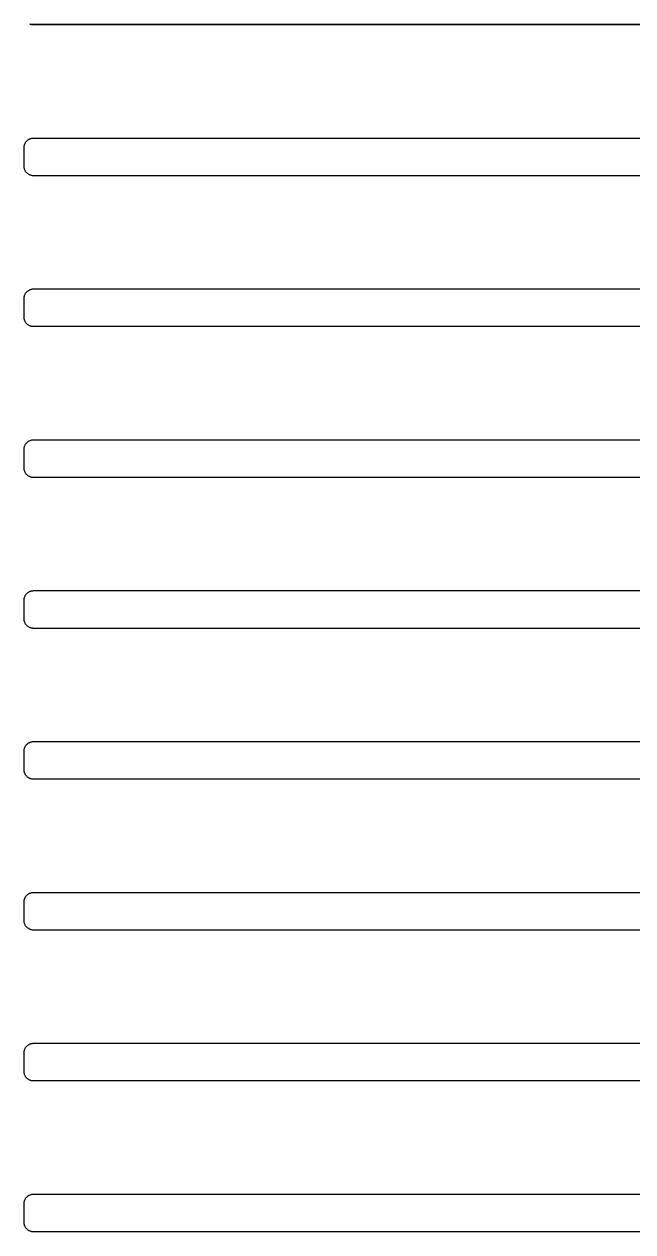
# Model space of a CAD drawing. Header units: metres. Extents: x -163 to 163, y -163 to 163.
# Drawn here: x -44.7 to -25.34, y -44.4 to -5.97 of the extents above; entities that cross this region are included whole.
import ezdxf

# ---------------------------------------------------------------- set-up
doc = ezdxf.new("R2010")
doc.units = ezdxf.units.M

msp = doc.modelspace()

# ---------------------------------------------------------------- linework, layer by layer
for p, q in [((-44.5094, -5.97787), (-44.5161, -5.97498)), ((-44.5161, -5.97498), (-17.2818, -5.97498)), ((-44.4917, -5.98427), (-44.5094, -5.97787)), ((-44.4736, -5.98952), (-44.4917, -5.98427)), ((-44.4552, -5.99364), (-44.4736, -5.98952)), ((-44.4366, -5.99658), (-44.4552, -5.99364)), ((-44.4178, -5.99835), (-44.4366, -5.99658)), ((-44.3989, -5.99895), (-44.4178, -5.99835)), ((-17.3989, -5.99895), (-44.3989, -5.99895)), ((-44.4736, -9.60837), (-44.4552, -9.60426)), ((-44.4552, -9.60426), (-44.4366, -9.60132)), ((-44.4366, -9.60132), (-44.4178, -9.59953)), ((-44.4178, -9.59953), (-44.3989, -9.59895)), ((-44.3989, -9.59895), (-17.3989, -9.59895)), ((-44.6989, -9.89894), (-44.6983, -9.88011)), ((-44.6989, -10.4989), (-44.6989, -9.89894)), ((-44.6983, -9.88011), (-44.6966, -9.86134)), ((-44.6966, -9.86134), (-44.6936, -9.84273)), ((-44.6936, -9.84273), (-44.6895, -9.82434)), ((-44.6895, -9.82434), (-44.6843, -9.80624)), ((-44.6843, -9.80624), (-44.6779, -9.78851)), ((-44.6779, -9.78851), (-44.6704, -9.77121)), ((-44.6704, -9.77121), (-44.6618, -9.75443)), ((-44.6618, -9.75443), (-44.6523, -9.7382)), ((-44.6523, -9.7382), (-44.6416, -9.72261)), ((-44.6416, -9.72261), (-44.6301, -9.70772)), ((-44.6301, -9.70772), (-44.6176, -9.69359)), ((-44.6176, -9.69359), (-44.6043, -9.68025)), ((-44.6043, -9.68025), (-44.5902, -9.66779)), ((-44.5902, -9.66779), (-44.5753, -9.65623)), ((-44.5753, -9.65623), (-44.5597, -9.64565)), ((-44.5597, -9.64565), (-44.5435, -9.63605)), ((-44.5435, -9.63605), (-44.5267, -9.6275)), ((-44.5267, -9.6275), (-44.5094, -9.62001)), ((-44.5094, -9.62001), (-44.4917, -9.61363)), ((-44.4917, -9.61363), (-44.4736, -9.60837)), ((-44.6983, -10.5178), (-44.6989, -10.4989)), ((-44.6966, -10.5365), (-44.6983, -10.5178)), ((-44.6936, -10.5552), (-44.6966, -10.5365)), ((-44.6895, -10.5735), (-44.6936, -10.5552)), ((-44.6843, -10.5916), (-44.6895, -10.5735)), ((-44.6779, -10.6094), (-44.6843, -10.5916)), ((-44.6704, -10.6267), (-44.6779, -10.6094)), ((-44.6618, -10.6435), (-44.6704, -10.6267)), ((-44.6523, -10.6597), (-44.6618, -10.6435)), ((-44.6416, -10.6753), (-44.6523, -10.6597)), ((-44.6301, -10.6902), (-44.6416, -10.6753)), ((-44.6176, -10.7043), (-44.6301, -10.6902)), ((-44.6043, -10.7176), (-44.6176, -10.7043)), ((-44.5902, -10.7301), (-44.6043, -10.7176)), ((-44.5753, -10.7417), (-44.5902, -10.7301)), ((-44.5597, -10.7522), (-44.5753, -10.7417)), ((-44.5435, -10.7618), (-44.5597, -10.7522)), ((-44.5267, -10.7704), (-44.5435, -10.7618)), ((-44.5094, -10.7779), (-44.5267, -10.7704)), ((-44.4917, -10.7843), (-44.5094, -10.7779)), ((-44.4736, -10.7895), (-44.4917, -10.7843)), ((-44.4552, -10.7936), (-44.4736, -10.7895)), ((-44.4366, -10.7966), (-44.4552, -10.7936)), ((-44.4178, -10.7984), (-44.4366, -10.7966)), ((-44.3989, -10.799), (-44.4178, -10.7984)), ((-17.3989, -10.799), (-44.3989, -10.799)), ((-44.6843, -14.6062), (-44.6779, -14.5885)), ((-44.6779, -14.5885), (-44.6704, -14.5712)), ((-44.6704, -14.5712), (-44.6618, -14.5544)), ((-44.6618, -14.5544), (-44.6523, -14.5382)), ((-44.6523, -14.5382), (-44.6416, -14.5226)), ((-44.6416, -14.5226), (-44.6301, -14.5077)), ((-44.6301, -14.5077), (-44.6176, -14.4936)), ((-44.6176, -14.4936), (-44.6043, -14.4803)), ((-44.6043, -14.4803), (-44.5902, -14.4678)), ((-44.5902, -14.4678), (-44.5753, -14.4562)), ((-44.5753, -14.4562), (-44.5597, -14.4456)), ((-44.5597, -14.4456), (-44.5435, -14.4361)), ((-44.5435, -14.4361), (-44.5267, -14.4275)), ((-44.5267, -14.4275), (-44.5094, -14.42)), ((-44.5094, -14.42), (-44.4917, -14.4136)), ((-44.4917, -14.4136), (-44.4736, -14.4084)), ((-44.4736, -14.4084), (-44.4552, -14.4043)), ((-44.4552, -14.4043), (-44.4366, -14.4013)), ((-44.4366, -14.4013), (-44.4178, -14.3995)), ((-44.4178, -14.3995), (-44.3989, -14.3989)), ((-44.3989, -14.3989), (-17.3989, -14.3989)), ((-44.6989, -14.6989), (-44.6983, -14.6801)), ((-44.6989, -15.299), (-44.6989, -14.6989)), ((-44.6983, -14.6801), (-44.6966, -14.6613)), ((-44.6966, -14.6613), (-44.6936, -14.6427)), ((-44.6936, -14.6427), (-44.6895, -14.6243)), ((-44.6895, -14.6243), (-44.6843, -14.6062)), ((-44.6983, -15.3178), (-44.6989, -15.299)), ((-44.6966, -15.3365), (-44.6983, -15.3178)), ((-44.6936, -15.3552), (-44.6966, -15.3365)), ((-44.6895, -15.3736), (-44.6936, -15.3552)), ((-44.6843, -15.3916), (-44.6895, -15.3736)), ((-44.6779, -15.4094), (-44.6843, -15.3916)), ((-44.6704, -15.4267), (-44.6779, -15.4094)), ((-44.6618, -15.4435), (-44.6704, -15.4267)), ((-44.6523, -15.4597), (-44.6618, -15.4435)), ((-44.6416, -15.4753), (-44.6523, -15.4597)), ((-44.6301, -15.4902), (-44.6416, -15.4753)), ((-44.6176, -15.5043), (-44.6301, -15.4902)), ((-44.6043, -15.5176), (-44.6176, -15.5043)), ((-44.5902, -15.5301), (-44.6043, -15.5176)), ((-44.5753, -15.5417), (-44.5902, -15.5301)), ((-44.5597, -15.5522), (-44.5753, -15.5417)), ((-44.5435, -15.5618), (-44.5597, -15.5522)), ((-44.5267, -15.5704), (-44.5435, -15.5618)), ((-44.5094, -15.5779), (-44.5267, -15.5704)), ((-44.4917, -15.5843), (-44.5094, -15.5779)), ((-44.4736, -15.5895), (-44.4917, -15.5843)), ((-44.4552, -15.5936), (-44.4736, -15.5895)), ((-44.4366, -15.5966), (-44.4552, -15.5936)), ((-44.4178, -15.5984), (-44.4366, -15.5966)), ((-44.3989, -15.5989), (-44.4178, -15.5984)), ((-17.3989, -15.5989), (-44.3989, -15.5989)), ((-44.4917, -19.2136), (-44.4736, -19.2084)), ((-44.4736, -19.2084), (-44.4552, -19.2043)), ((-44.4552, -19.2043), (-44.4366, -19.2013)), ((-44.4366, -19.2013), (-44.4178, -19.1995)), ((-44.4178, -19.1995), (-44.3989, -19.1989)), ((-44.3989, -19.1989), (-17.3989, -19.1989)), ((-44.6989, -19.4989), (-44.6983, -19.4801)), ((-44.6989, -20.099), (-44.6989, -19.4989)), ((-44.6983, -19.4801), (-44.6966, -19.4613)), ((-44.6966, -19.4613), (-44.6936, -19.4427)), ((-44.6936, -19.4427), (-44.6895, -19.4243)), ((-44.6895, -19.4243), (-44.6843, -19.4062)), ((-44.6843, -19.4062), (-44.6779, -19.3885)), ((-44.6779, -19.3885), (-44.6704, -19.3712)), ((-44.6704, -19.3712), (-44.6618, -19.3544)), ((-44.6618, -19.3544), (-44.6523, -19.3382)), ((-44.6523, -19.3382), (-44.6416, -19.3226)), ((-44.6416, -19.3226), (-44.6301, -19.3077)), ((-44.6301, -19.3077), (-44.6176, -19.2936)), ((-44.6176, -19.2936), (-44.6043, -19.2803)), ((-44.6043, -19.2803), (-44.5902, -19.2678)), ((-44.5902, -19.2678), (-44.5753, -19.2562)), ((-44.5753, -19.2562), (-44.5597, -19.2457)), ((-44.5597, -19.2457), (-44.5435, -19.2361)), ((-44.5435, -19.2361), (-44.5267, -19.2275)), ((-44.5267, -19.2275), (-44.5094, -19.22)), ((-44.5094, -19.22), (-44.4917, -19.2136)), ((-44.6983, -20.1178), (-44.6989, -20.099)), ((-44.6966, -20.1366), (-44.6983, -20.1178)), ((-44.6936, -20.1552), (-44.6966, -20.1366)), ((-44.6895, -20.1736), (-44.6936, -20.1552)), ((-44.6843, -20.1917), (-44.6895, -20.1736)), ((-44.6779, -20.2094), (-44.6843, -20.1917)), ((-44.6704, -20.2267), (-44.6779, -20.2094)), ((-44.6618, -20.2435), (-44.6704, -20.2267)), ((-44.6523, -20.2597), (-44.6618, -20.2435)), ((-44.6416, -20.2753), (-44.6523, -20.2597)), ((-44.6301, -20.2902), (-44.6416, -20.2753)), ((-44.6176, -20.3043), (-44.6301, -20.2902)), ((-44.6043, -20.3176), (-44.6176, -20.3043)), ((-44.5902, -20.3301), (-44.6043, -20.3176)), ((-44.5753, -20.3416), (-44.5902, -20.3301)), ((-44.5597, -20.3522), (-44.5753, -20.3416)), ((-44.5435, -20.3618), (-44.5597, -20.3522)), ((-44.5267, -20.3704), (-44.5435, -20.3618)), ((-44.5094, -20.3779), (-44.5267, -20.3704)), ((-44.4917, -20.3843), (-44.5094, -20.3779)), ((-44.4736, -20.3895), (-44.4917, -20.3843)), ((-44.4552, -20.3936), (-44.4736, -20.3895)), ((-44.4366, -20.3966), (-44.4552, -20.3936)), ((-44.4178, -20.3984), (-44.4366, -20.3966)), ((-44.3989, -20.3989), (-44.4178, -20.3984)), ((-17.3989, -20.3989), (-44.3989, -20.3989)), ((-44.6895, -24.2243), (-44.6843, -24.2062)), ((-44.6843, -24.2062), (-44.6779, -24.1885)), ((-44.6779, -24.1885), (-44.6704, -24.1712)), ((-44.6704, -24.1712), (-44.6618, -24.1544)), ((-44.6618, -24.1544), (-44.6523, -24.1382)), ((-44.6523, -24.1382), (-44.6416, -24.1226)), ((-44.6416, -24.1226), (-44.6301, -24.1077)), ((-44.6301, -24.1077), (-44.6176, -24.0936)), ((-44.6176, -24.0936), (-44.6043, -24.0803)), ((-44.6043, -24.0803), (-44.5902, -24.0678)), ((-44.5902, -24.0678), (-44.5753, -24.0562)), ((-44.5753, -24.0562), (-44.5597, -24.0457)), ((-44.5597, -24.0457), (-44.5435, -24.0361)), ((-44.5435, -24.0361), (-44.5267, -24.0275)), ((-44.5267, -24.0275), (-44.5094, -24.02)), ((-44.5094, -24.02), (-44.4917, -24.0136)), ((-44.4917, -24.0136), (-44.4736, -24.0084)), ((-44.4736, -24.0084), (-44.4552, -24.0043)), ((-44.4552, -24.0043), (-44.4366, -24.0013)), ((-44.4366, -24.0013), (-44.4178, -23.9995)), ((-44.4178, -23.9995), (-44.3989, -23.9989)), ((-44.3989, -23.9989), (-17.3989, -23.9989)), ((-44.6989, -24.299), (-44.6983, -24.2801)), ((-44.6989, -24.8989), (-44.6989, -24.299)), ((-44.6983, -24.2801), (-44.6966, -24.2614)), ((-44.6966, -24.2614), (-44.6936, -24.2427)), ((-44.6936, -24.2427), (-44.6895, -24.2243)), ((-44.6983, -24.9178), (-44.6989, -24.8989)), ((-44.6966, -24.9366), (-44.6983, -24.9178)), ((-44.6936, -24.9552), (-44.6966, -24.9366)), ((-44.6895, -24.9736), (-44.6936, -24.9552)), ((-44.6843, -24.9917), (-44.6895, -24.9736)), ((-44.6779, -25.0094), (-44.6843, -24.9917)), ((-44.6704, -25.0267), (-44.6779, -25.0094)), ((-44.6618, -25.0435), (-44.6704, -25.0267)), ((-44.6523, -25.0597), (-44.6618, -25.0435)), ((-44.6416, -25.0753), (-44.6523, -25.0597)), ((-44.6301, -25.0902), (-44.6416, -25.0753)), ((-44.6176, -25.1043), (-44.6301, -25.0902)), ((-44.6043, -25.1176), (-44.6176, -25.1043)), ((-44.5902, -25.1301), (-44.6043, -25.1176)), ((-44.5753, -25.1416), (-44.5902, -25.1301)), ((-44.5597, -25.1523), (-44.5753, -25.1416)), ((-44.5435, -25.1618), (-44.5597, -25.1523)), ((-44.5267, -25.1704), (-44.5435, -25.1618)), ((-44.5094, -25.1779), (-44.5267, -25.1704)), ((-44.4917, -25.1843), (-44.5094, -25.1779)), ((-44.4736, -25.1895), (-44.4917, -25.1843)), ((-44.4552, -25.1936), (-44.4736, -25.1895)), ((-44.4366, -25.1966), (-44.4552, -25.1936)), ((-44.4178, -25.1983), (-44.4366, -25.1966)), ((-44.3989, -25.1989), (-44.4178, -25.1983)), ((-17.3989, -25.1989), (-44.3989, -25.1989)), ((-44.5094, -28.82), (-44.4917, -28.8136)), ((-44.4917, -28.8136), (-44.4736, -28.8084)), ((-44.4736, -28.8084), (-44.4552, -28.8043)), ((-44.4552, -28.8043), (-44.4366, -28.8013)), ((-44.4366, -28.8013), (-44.4178, -28.7995)), ((-44.4178, -28.7995), (-44.3989, -28.799)), ((-44.3989, -28.799), (-17.3989, -28.799)), ((-44.6989, -29.099), (-44.6983, -29.0801)), ((-44.6989, -29.6989), (-44.6989, -29.099)), ((-44.6983, -29.0801), (-44.6966, -29.0613)), ((-44.6966, -29.0613), (-44.6936, -29.0427)), ((-44.6936, -29.0427), (-44.6895, -29.0243)), ((-44.6895, -29.0243), (-44.6843, -29.0062)), ((-44.6843, -29.0062), (-44.6779, -28.9885)), ((-44.6779, -28.9885), (-44.6704, -28.9712)), ((-44.6704, -28.9712), (-44.6618, -28.9544)), ((-44.6618, -28.9544), (-44.6523, -28.9382)), ((-44.6523, -28.9382), (-44.6416, -28.9226)), ((-44.6416, -28.9226), (-44.6301, -28.9077)), ((-44.6301, -28.9077), (-44.6176, -28.8936)), ((-44.6176, -28.8936), (-44.6043, -28.8803)), ((-44.6043, -28.8803), (-44.5902, -28.8678)), ((-44.5902, -28.8678), (-44.5753, -28.8562)), ((-44.5753, -28.8562), (-44.5597, -28.8456)), ((-44.5597, -28.8456), (-44.5435, -28.8361)), ((-44.5435, -28.8361), (-44.5267, -28.8275)), ((-44.5267, -28.8275), (-44.5094, -28.82)), ((-44.6983, -29.7178), (-44.6989, -29.6989)), ((-44.6966, -29.7365), (-44.6983, -29.7178)), ((-44.6936, -29.7552), (-44.6966, -29.7365)), ((-44.6895, -29.7736), (-44.6936, -29.7552)), ((-44.6843, -29.7917), (-44.6895, -29.7736)), ((-44.6779, -29.8094), (-44.6843, -29.7917)), ((-44.6704, -29.8267), (-44.6779, -29.8094)), ((-44.6618, -29.8435), (-44.6704, -29.8267)), ((-44.6523, -29.8597), (-44.6618, -29.8435)), ((-44.6416, -29.8753), (-44.6523, -29.8597)), ((-44.6301, -29.8902), (-44.6416, -29.8753)), ((-44.6176, -29.9043), (-44.6301, -29.8902)), ((-44.6043, -29.9176), (-44.6176, -29.9043)), ((-44.5902, -29.9301), (-44.6043, -29.9176)), ((-44.5753, -29.9417), (-44.5902, -29.9301)), ((-44.5597, -29.9522), (-44.5753, -29.9417)), ((-44.5435, -29.9618), (-44.5597, -29.9522)), ((-44.5267, -29.9704), (-44.5435, -29.9618)), ((-44.5094, -29.9779), (-44.5267, -29.9704)), ((-44.4917, -29.9843), (-44.5094, -29.9779)), ((-44.4736, -29.9895), (-44.4917, -29.9843)), ((-44.4552, -29.9936), (-44.4736, -29.9895)), ((-44.4366, -29.9966), (-44.4552, -29.9936)), ((-44.4178, -29.9984), (-44.4366, -29.9966)), ((-44.3989, -29.9989), (-44.4178, -29.9984)), ((-17.3989, -29.9989), (-44.3989, -29.9989)), ((-44.6895, -33.8243), (-44.6843, -33.8062)), ((-44.6843, -33.8062), (-44.6779, -33.7885)), ((-44.6779, -33.7885), (-44.6704, -33.7712)), ((-44.6704, -33.7712), (-44.6618, -33.7544)), ((-44.6618, -33.7544), (-44.6523, -33.7382)), ((-44.6523, -33.7382), (-44.6416, -33.7226)), ((-44.6416, -33.7226), (-44.6301, -33.7077)), ((-44.6301, -33.7077), (-44.6176, -33.6936)), ((-44.6176, -33.6936), (-44.6043, -33.6803)), ((-44.6043, -33.6803), (-44.5902, -33.6678)), ((-44.5902, -33.6678), (-44.5753, -33.6562)), ((-44.5753, -33.6562), (-44.5597, -33.6456)), ((-44.5597, -33.6456), (-44.5435, -33.6361)), ((-44.5435, -33.6361), (-44.5267, -33.6275)), ((-44.5267, -33.6275), (-44.5094, -33.62)), ((-44.5094, -33.62), (-44.4917, -33.6136)), ((-44.4917, -33.6136), (-44.4736, -33.6084)), ((-44.4736, -33.6084), (-44.4552, -33.6043)), ((-44.4552, -33.6043), (-44.4366, -33.6013)), ((-44.4366, -33.6013), (-44.4178, -33.5995)), ((-44.4178, -33.5995), (-44.3989, -33.599)), ((-44.3989, -33.599), (-17.3989, -33.599)), ((-44.6989, -33.8989), (-44.6983, -33.8801)), ((-44.6989, -34.4989), (-44.6989, -33.8989)), ((-44.6983, -33.8801), (-44.6966, -33.8613)), ((-44.6966, -33.8613), (-44.6936, -33.8427)), ((-44.6936, -33.8427), (-44.6895, -33.8243)), ((-44.6983, -34.5178), (-44.6989, -34.4989)), ((-44.6966, -34.5365), (-44.6983, -34.5178)), ((-44.6936, -34.5552), (-44.6966, -34.5365)), ((-44.6895, -34.5735), (-44.6936, -34.5552)), ((-44.6843, -34.5917), (-44.6895, -34.5735)), ((-44.6779, -34.6094), (-44.6843, -34.5917)), ((-44.6704, -34.6267), (-44.6779, -34.6094)), ((-44.6618, -34.6435), (-44.6704, -34.6267)), ((-44.6523, -34.6597), (-44.6618, -34.6435)), ((-44.6416, -34.6753), (-44.6523, -34.6597)), ((-44.6301, -34.6902), (-44.6416, -34.6753)), ((-44.6176, -34.7043), (-44.6301, -34.6902)), ((-44.6043, -34.7176), (-44.6176, -34.7043)), ((-44.5902, -34.7301), (-44.6043, -34.7176)), ((-44.5753, -34.7417), (-44.5902, -34.7301)), ((-44.5597, -34.7522), (-44.5753, -34.7417)), ((-44.5435, -34.7618), (-44.5597, -34.7522)), ((-44.5267, -34.7704), (-44.5435, -34.7618)), ((-44.5094, -34.7779), (-44.5267, -34.7704)), ((-44.4917, -34.7843), (-44.5094, -34.7779)), ((-44.4736, -34.7895), (-44.4917, -34.7843)), ((-44.4552, -34.7936), (-44.4736, -34.7895)), ((-44.4366, -34.7966), (-44.4552, -34.7936)), ((-44.4178, -34.7984), (-44.4366, -34.7966)), ((-44.3989, -34.799), (-44.4178, -34.7984)), ((-17.3989, -34.799), (-44.3989, -34.799)), ((-44.5267, -38.4275), (-44.5094, -38.42)), ((-44.5094, -38.42), (-44.4917, -38.4136)), ((-44.4917, -38.4136), (-44.4736, -38.4084)), ((-44.4736, -38.4084), (-44.4552, -38.4043)), ((-44.4552, -38.4043), (-44.4366, -38.4013)), ((-44.4366, -38.4013), (-44.4178, -38.3995)), ((-44.4178, -38.3995), (-44.3989, -38.399)), ((-44.3989, -38.399), (-17.3989, -38.399)), ((-44.6989, -38.6989), (-44.6983, -38.6801)), ((-44.6989, -39.299), (-44.6989, -38.6989)), ((-44.6983, -38.6801), (-44.6966, -38.6613)), ((-44.6966, -38.6613), (-44.6936, -38.6427)), ((-44.6936, -38.6427), (-44.6895, -38.6243)), ((-44.6895, -38.6243), (-44.6843, -38.6062)), ((-44.6843, -38.6062), (-44.6779, -38.5885)), ((-44.6779, -38.5885), (-44.6704, -38.5712)), ((-44.6704, -38.5712), (-44.6618, -38.5544)), ((-44.6618, -38.5544), (-44.6523, -38.5382)), ((-44.6523, -38.5382), (-44.6416, -38.5226)), ((-44.6416, -38.5226), (-44.6301, -38.5077)), ((-44.6301, -38.5077), (-44.6176, -38.4936)), ((-44.6176, -38.4936), (-44.6043, -38.4803)), ((-44.6043, -38.4803), (-44.5902, -38.4678)), ((-44.5902, -38.4678), (-44.5753, -38.4562)), ((-44.5753, -38.4562), (-44.5597, -38.4456)), ((-44.5597, -38.4456), (-44.5435, -38.4361)), ((-44.5435, -38.4361), (-44.5267, -38.4275)), ((-44.6983, -39.3178), (-44.6989, -39.299)), ((-44.6966, -39.3365), (-44.6983, -39.3178)), ((-44.6936, -39.3552), (-44.6966, -39.3365)), ((-44.6895, -39.3736), (-44.6936, -39.3552)), ((-44.6843, -39.3916), (-44.6895, -39.3736)), ((-44.6779, -39.4094), (-44.6843, -39.3916)), ((-44.6704, -39.4267), (-44.6779, -39.4094)), ((-44.6618, -39.4435), (-44.6704, -39.4267)), ((-44.6523, -39.4597), (-44.6618, -39.4435)), ((-44.6416, -39.4753), (-44.6523, -39.4597)), ((-44.6301, -39.4902), (-44.6416, -39.4753)), ((-44.6176, -39.5043), (-44.6301, -39.4902)), ((-44.6043, -39.5176), (-44.6176, -39.5043)), ((-44.5902, -39.5301), (-44.6043, -39.5176)), ((-44.5753, -39.5417), (-44.5902, -39.5301)), ((-44.5597, -39.5522), (-44.5753, -39.5417)), ((-44.5435, -39.5618), (-44.5597, -39.5522)), ((-44.5267, -39.5704), (-44.5435, -39.5618)), ((-44.5094, -39.5779), (-44.5267, -39.5704)), ((-44.4917, -39.5843), (-44.5094, -39.5779)), ((-44.4736, -39.5895), (-44.4917, -39.5843)), ((-44.4552, -39.5936), (-44.4736, -39.5895)), ((-44.4366, -39.5966), (-44.4552, -39.5936)), ((-44.4178, -39.5984), (-44.4366, -39.5966)), ((-44.3989, -39.599), (-44.4178, -39.5984)), ((-17.3989, -39.599), (-44.3989, -39.599)), ((-44.6895, -43.4243), (-44.6843, -43.4062)), ((-44.6843, -43.4062), (-44.6779, -43.3885)), ((-44.6779, -43.3885), (-44.6704, -43.3712)), ((-44.6704, -43.3712), (-44.6618, -43.3544)), ((-44.6618, -43.3544), (-44.6523, -43.3382)), ((-44.6523, -43.3382), (-44.6416, -43.3226)), ((-44.6416, -43.3226), (-44.6301, -43.3077)), ((-44.6301, -43.3077), (-44.6176, -43.2936)), ((-44.6176, -43.2936), (-44.6043, -43.2803)), ((-44.6043, -43.2803), (-44.5902, -43.2678)), ((-44.5902, -43.2678), (-44.5753, -43.2562)), ((-44.5753, -43.2562), (-44.5597, -43.2457)), ((-44.5597, -43.2457), (-44.5435, -43.2361)), ((-44.5435, -43.2361), (-44.5267, -43.2275)), ((-44.5267, -43.2275), (-44.5094, -43.22)), ((-44.5094, -43.22), (-44.4917, -43.2136)), ((-44.4917, -43.2136), (-44.4736, -43.2084)), ((-44.4736, -43.2084), (-44.4552, -43.2043)), ((-44.4552, -43.2043), (-44.4366, -43.2013)), ((-44.4366, -43.2013), (-44.4178, -43.1995)), ((-44.4178, -43.1995), (-44.3989, -43.1989)), ((-44.3989, -43.1989), (-17.3989, -43.1989)), ((-44.6989, -43.4989), (-44.6983, -43.4801)), ((-44.6989, -44.099), (-44.6989, -43.4989)), ((-44.6983, -43.4801), (-44.6966, -43.4613)), ((-44.6966, -43.4613), (-44.6936, -43.4427)), ((-44.6936, -43.4427), (-44.6895, -43.4243)), ((-44.6983, -44.1178), (-44.6989, -44.099)), ((-44.6966, -44.1366), (-44.6983, -44.1178)), ((-44.6936, -44.1552), (-44.6966, -44.1366)), ((-44.6895, -44.1736), (-44.6936, -44.1552)), ((-44.6843, -44.1917), (-44.6895, -44.1736)), ((-44.6779, -44.2094), (-44.6843, -44.1917)), ((-44.6704, -44.2267), (-44.6779, -44.2094)), ((-44.6618, -44.2435), (-44.6704, -44.2267)), ((-44.6523, -44.2597), (-44.6618, -44.2435)), ((-44.6416, -44.2753), (-44.6523, -44.2597)), ((-44.6301, -44.2902), (-44.6416, -44.2753)), ((-44.6176, -44.3043), (-44.6301, -44.2902)), ((-44.6043, -44.3176), (-44.6176, -44.3043)), ((-44.5902, -44.3301), (-44.6043, -44.3176)), ((-44.5753, -44.3417), (-44.5902, -44.3301)), ((-44.5597, -44.3522), (-44.5753, -44.3417)), ((-44.5435, -44.3618), (-44.5597, -44.3522)), ((-44.5267, -44.3704), (-44.5435, -44.3618)), ((-44.5094, -44.3779), (-44.5267, -44.3704)), ((-44.4917, -44.3843), (-44.5094, -44.3779)), ((-44.4736, -44.3895), (-44.4917, -44.3843)), ((-44.4552, -44.3936), (-44.4736, -44.3895)), ((-44.4366, -44.3966), (-44.4552, -44.3936)), ((-44.4178, -44.3984), (-44.4366, -44.3966)), ((-44.3989, -44.3989), (-44.4178, -44.3984)), ((-17.3989, -44.3989), (-44.3989, -44.3989))]:
    msp.add_line(p, q)

doc.saveas('drawing.dxf')
